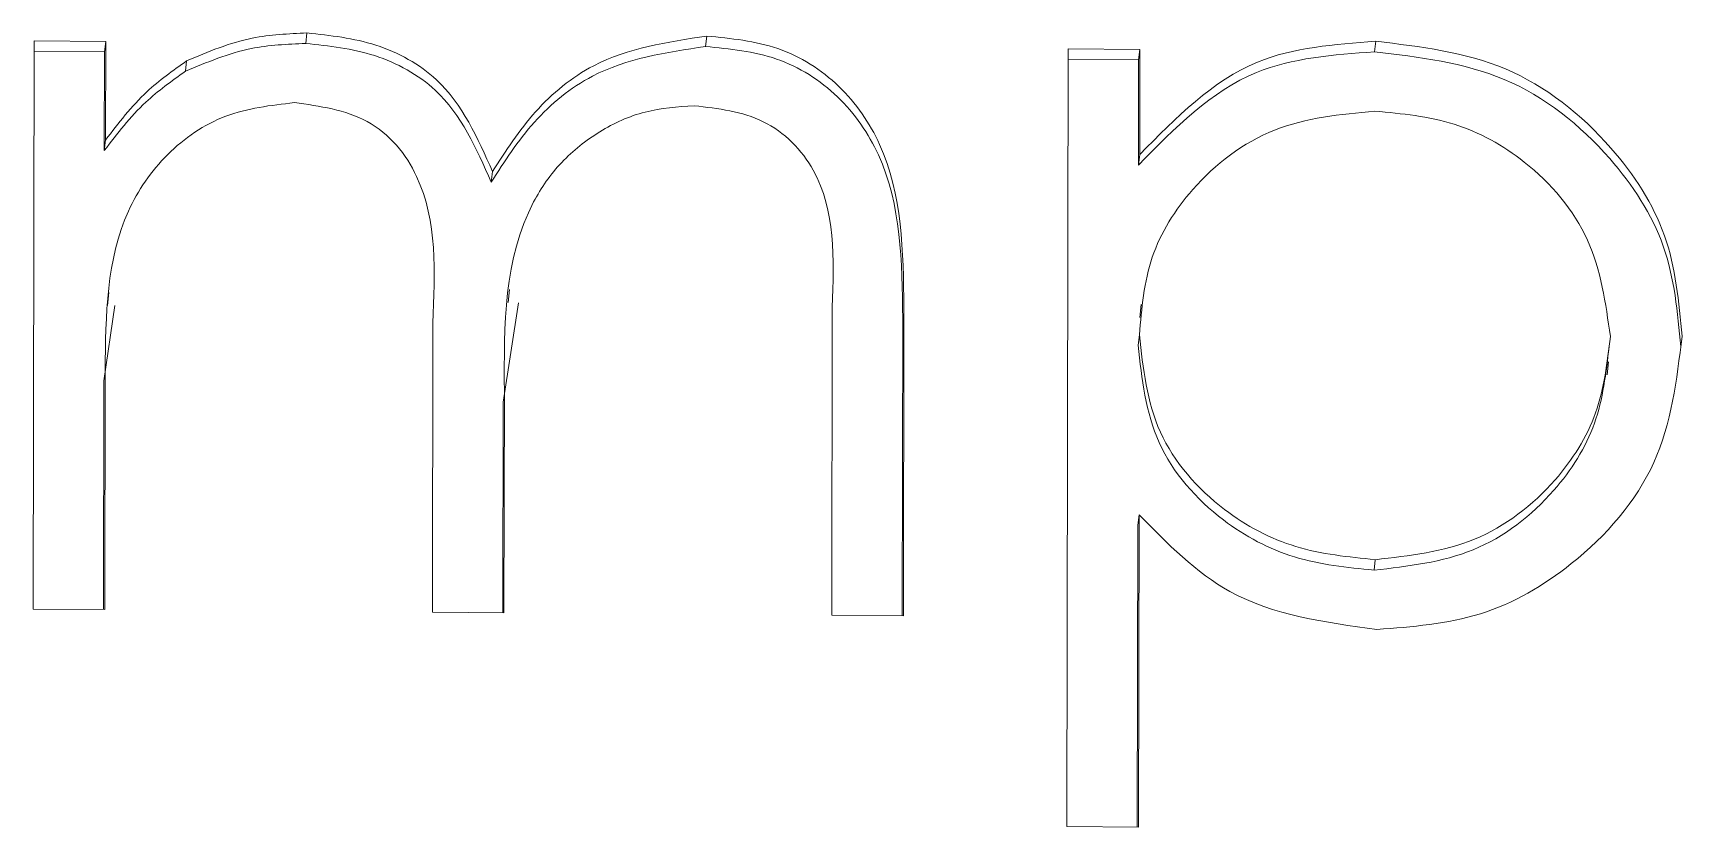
# Model space of a CAD drawing. Extents: x 766778 to 845620, y 133762 to 209800.
# Drawn here: x 788378.96 to 788386.18, y 190679.16 to 190682.64 of the extents above; entities that cross this region are included whole.
import ezdxf

# ---------------------------------------------------------------- set-up
doc = ezdxf.new("R2010")
doc.units = 0
doc.header["$MEASUREMENT"] = 0
doc.layers.get('0').update_dxf_attribs({"color": 1, "linetype": 'CONTINUOUS'})

# ---------------------------------------------------------------- blocks, each defined once
blk = doc.blocks.new('fifui')
at = {"color": 252, "linetype": 'Continuous', "lineweight": 5}
for p, q in [((405098.2341, -8327.0637), (405098.2394, -8327.0178)), ((405097.0437, -8327.0543), (405097.3577, -8327.0562)), ((405097.0437, -8329.5439), (405097.0437, -8327.0543)), ((405097.3524, -8327.102), (405097.3577, -8327.0562)), ((405097.3577, -8327.0562), (405097.3577, -8327.4889)), ((405099.9856, -8327.0742), (405099.9909, -8327.0283)), ((405101.5742, -8327.0815), (405101.8882, -8327.0834)), ((405101.5742, -8330.4883), (405101.5742, -8327.0815)), ((405101.8829, -8327.1292), (405101.8882, -8327.0834)), ((405101.8882, -8327.0834), (405101.8882, -8327.5441)), ((405102.916, -8327.0918), (405102.9213, -8327.0459)), ((405097.0437, -8327.1002), (405097.3524, -8327.102)), ((405097.3524, -8327.102), (405097.3524, -8327.5347)), ((405097.7071, -8327.1867), (405097.7123, -8327.1409)), ((405101.5742, -8327.1274), (405101.8829, -8327.1292)), ((405101.8829, -8327.1292), (405101.8829, -8327.5899)), ((405097.3524, -8327.5347), (405097.3577, -8327.4889)), ((405101.8829, -8327.5899), (405101.8882, -8327.5441)), ((405099.0478, -8327.6698), (405099.0531, -8327.6239)), ((405097.3739, -8328.1567), (405097.3674, -8328.214)), ((405099.1292, -8328.1403), (405099.1226, -8328.1976)), ((405097.4004, -8328.2129), (405097.3524, -8328.544)), ((405099.168, -8328.1986), (405099.1018, -8328.6337)), ((405100.5425, -8329.5649), (405100.5425, -8328.215)), ((405100.8565, -8328.2183), (405100.8565, -8329.5668)), ((405101.8961, -8328.2012), (405101.8896, -8328.2585)), ((405098.7931, -8329.5544), (405098.7931, -8328.2884)), ((405100.8512, -8328.2641), (405100.8512, -8329.5667)), ((405101.8829, -8328.3795), (405101.8882, -8328.3336)), ((405104.2603, -8328.3815), (405104.2655, -8328.3356)), ((405103.9378, -8328.5054), (405103.9443, -8328.4481)), ((405097.3577, -8328.4982), (405097.3577, -8329.5458)), ((405097.3524, -8328.544), (405097.3524, -8329.5457)), ((405099.107, -8328.5879), (405099.107, -8329.5563)), ((405099.1018, -8328.6337), (405099.1018, -8329.5562)), ((405101.8829, -8329.1677), (405101.8882, -8329.1219)), ((405101.8829, -8329.1677), (405101.8829, -8330.4901)), ((405101.8882, -8329.1219), (405101.8882, -8330.4902)), ((405102.9181, -8329.363), (405102.9234, -8329.3171)), ((405097.3577, -8329.5458), (405097.0437, -8329.5439)), ((405099.107, -8329.5563), (405098.7931, -8329.5544)), ((405100.8565, -8329.5668), (405100.5425, -8329.5649)), ((405101.8882, -8330.4902), (405101.5742, -8330.4883))]:
    blk.add_line(p, q, dxfattribs=at)
for points, knots in [([(405097.7123, -8327.1409), (405097.8066, -8327.101), (405097.9752, -8327.0297), (405098.1586, -8327.0215), (405098.2394, -8327.0178)], [0, 0, 0, 0, 0.559744, 1, 1, 1, 1]), ([(405098.2394, -8327.0178), (405098.3415, -8327.0287), (405098.5458, -8327.0503), (405098.8798, -8327.2347), (405098.9875, -8327.4765), (405099.0531, -8327.6239)], [0, 0, 0, 0, 0.280799, 0.561503, 1, 1, 1, 1]), ([(405097.7071, -8327.1867), (405097.8014, -8327.1468), (405097.9699, -8327.0756), (405098.1534, -8327.0673), (405098.2341, -8327.0637)], [0, 0, 0, 0, 0.559758, 1, 1, 1, 1]), ([(405098.2341, -8327.0637), (405098.3363, -8327.0745), (405098.5405, -8327.0961), (405098.8746, -8327.2805), (405098.9822, -8327.5224), (405099.0478, -8327.6698)], [0, 0, 0, 0, 0.28081, 0.561515, 1, 1, 1, 1]), ([(405099.0478, -8327.6698), (405099.1059, -8327.579), (405099.222, -8327.3976), (405099.5293, -8327.1436), (405099.8129, -8327.1005), (405099.9856, -8327.0742)], [0, 0, 0, 0, 0.281259, 0.562091, 1, 1, 1, 1]), ([(405099.0531, -8327.6239), (405099.1112, -8327.5332), (405099.2272, -8327.3518), (405099.5345, -8327.0978), (405099.8181, -8327.0546), (405099.9909, -8327.0283)], [0, 0, 0, 0, 0.281271, 0.562097, 1, 1, 1, 1]), ([(405099.9856, -8327.0742), (405100.0917, -8327.0842), (405100.3038, -8327.1043), (405100.5798, -8327.2788), (405100.843, -8327.661), (405100.8478, -8328.0154), (405100.8512, -8328.2641)], [0, 0, 0, 0, 0.1868808, 0.3735787, 0.5602707, 1, 1, 1, 1]), ([(405099.9909, -8327.0283), (405100.097, -8327.0384), (405100.3091, -8327.0585), (405100.585, -8327.233), (405100.8483, -8327.6152), (405100.8531, -8327.9695), (405100.8565, -8328.2183)], [0, 0, 0, 0, 0.18689, 0.373579, 0.560264, 1, 1, 1, 1]), ([(405101.8882, -8327.5441), (405102.0473, -8327.3817), (405102.3323, -8327.0909), (405102.7408, -8327.0597), (405102.9213, -8327.0459)], [0, 0, 0, 0, 0.558417, 1, 1, 1, 1]), ([(405102.9213, -8327.0459), (405103.1174, -8327.0689), (405103.5098, -8327.115), (405103.9469, -8327.4639), (405104.2231, -8327.8851), (405104.2514, -8328.1855), (405104.2655, -8328.3356)], [0, 0, 0, 0, 0.279622, 0.559428, 0.779697, 1, 1, 1, 1]), ([(405097.3577, -8327.4889), (405097.4143, -8327.4145), (405097.5155, -8327.2816), (405097.6522, -8327.1839), (405097.7123, -8327.1409)], [0, 0, 0, 0, 0.560147, 1, 1, 1, 1]), ([(405101.8829, -8327.5899), (405102.0421, -8327.4275), (405102.327, -8327.1367), (405102.7356, -8327.1055), (405102.916, -8327.0918)], [0, 0, 0, 0, 0.558422, 1, 1, 1, 1]), ([(405102.916, -8327.0918), (405103.1121, -8327.1148), (405103.5045, -8327.1608), (405103.9417, -8327.5097), (405104.2178, -8327.931), (405104.2461, -8328.2313), (405104.2603, -8328.3815)], [0, 0, 0, 0, 0.279626, 0.559434, 0.779704, 1, 1, 1, 1]), ([(405097.3524, -8327.5347), (405097.4091, -8327.4603), (405097.5103, -8327.3275), (405097.647, -8327.2297), (405097.7071, -8327.1867)], [0, 0, 0, 0, 0.560147, 1, 1, 1, 1]), ([(405098.1847, -8327.3232), (405098.0816, -8327.3353), (405097.8754, -8327.3595), (405097.6159, -8327.5391), (405097.3632, -8327.9097), (405097.36, -8328.2555), (405097.3577, -8328.4982)], [0, 0, 0, 0, 0.186549, 0.37335, 0.56013, 1, 1, 1, 1]), ([(405098.7931, -8328.2884), (405098.8026, -8328.0648), (405098.8146, -8327.7852), (405098.6394, -8327.5032), (405098.4648, -8327.3609), (405098.2965, -8327.3383), (405098.1847, -8327.3232)], [0, 0, 0, 0, 0.500544, 0.625901, 0.751373, 1, 1, 1, 1]), ([(405099.9362, -8327.3337), (405099.8635, -8327.3388), (405099.718, -8327.3489), (405099.5182, -8327.4411), (405099.349, -8327.5755), (405099.1023, -8327.9304), (405099.105, -8328.2959), (405099.107, -8328.5879)], [0, 0, 0, 0, 0.125315, 0.25066, 0.376086, 0.501512, 1, 1, 1, 1]), ([(405100.5425, -8328.215), (405100.5497, -8328.0029), (405100.5587, -8327.7376), (405100.3706, -8327.4876), (405100.1997, -8327.3639), (405100.0414, -8327.3458), (405099.9362, -8327.3337)], [0, 0, 0, 0, 0.499441, 0.624933, 0.75056, 1, 1, 1, 1]), ([(405102.9185, -8327.3517), (405102.767, -8327.3665), (405102.4642, -8327.3962), (405102.1232, -8327.6588), (405101.9177, -8327.9863), (405101.898, -8328.2178), (405101.8882, -8328.3336)], [0, 0, 0, 0, 0.279745, 0.559318, 0.779517, 1, 1, 1, 1]), ([(405103.9515, -8328.3372), (405103.9307, -8328.1917), (405103.8891, -8327.9005), (405103.6127, -8327.5741), (405103.2716, -8327.3851), (405103.0362, -8327.3628), (405102.9185, -8327.3517)], [0, 0, 0, 0, 0.279392, 0.559091, 0.779514, 1, 1, 1, 1]), ([(405101.8829, -8328.3795), (405101.8996, -8328.5267), (405101.933, -8328.821), (405102.2191, -8329.1452), (405102.5639, -8329.3279), (405102.8001, -8329.3513), (405102.9181, -8329.363)], [0, 0, 0, 0, 0.279656, 0.558875, 0.779453, 1, 1, 1, 1]), ([(405101.8882, -8328.3336), (405101.9048, -8328.4809), (405101.9382, -8328.7752), (405102.2243, -8329.0994), (405102.5691, -8329.282), (405102.8053, -8329.3054), (405102.9234, -8329.3171)], [0, 0, 0, 0, 0.279652, 0.558874, 0.779453, 1, 1, 1, 1]), ([(405102.9181, -8329.363), (405103.0677, -8329.3456), (405103.3669, -8329.3109), (405103.7031, -8329.0491), (405103.9067, -8328.7256), (405103.9331, -8328.4971), (405103.9463, -8328.383)], [0, 0, 0, 0, 0.279625, 0.559243, 0.779772, 1, 1, 1, 1]), ([(405102.9234, -8329.3171), (405103.0729, -8329.2998), (405103.3721, -8329.2651), (405103.7083, -8329.0032), (405103.9119, -8328.6797), (405103.9384, -8328.4513), (405103.9515, -8328.3372)], [0, 0, 0, 0, 0.279625, 0.55925, 0.779774, 1, 1, 1, 1]), ([(405104.2655, -8328.3356), (405104.2427, -8328.5271), (405104.1971, -8328.91), (405103.8316, -8329.3291), (405103.3946, -8329.5867), (405103.0856, -8329.6108), (405102.9311, -8329.6229)], [0, 0, 0, 0, 0.279537, 0.55927, 0.779554, 1, 1, 1, 1]), ([(405102.9311, -8329.6229), (405102.7035, -8329.5919), (405102.2959, -8329.5365), (405102.013, -8329.2489), (405101.8882, -8329.1219)], [0, 0, 0, 0, 0.558462, 1, 1, 1, 1])]:
    blk.add_open_spline(points, degree=3, knots=knots, dxfattribs=at)
blk = doc.blocks.new('A$C7EB86452')
at = {"rotation": 352.0000000000881}
blk.add_blockref('fifui', (-398601.2426, 63941.4626), dxfattribs=at)
blk = doc.blocks.new('ENGINE')
at = {"color": 4, "linetype": 'Continuous', "ltscale": 12, "rotation": 7.698618751251217}
blk.add_blockref('A$C7EB86452', (945855.3159, 205857.5132), dxfattribs=at)

msp = doc.modelspace()

# ---------------------------------------------------------------- block references
at = {"color": 7, "linetype": 'Continuous', "rotation": 0.1984573570547499}
msp.add_blockref('ENGINE', (-158232.80366, -17964.77499), dxfattribs=at)

doc.saveas('drawing.dxf')
